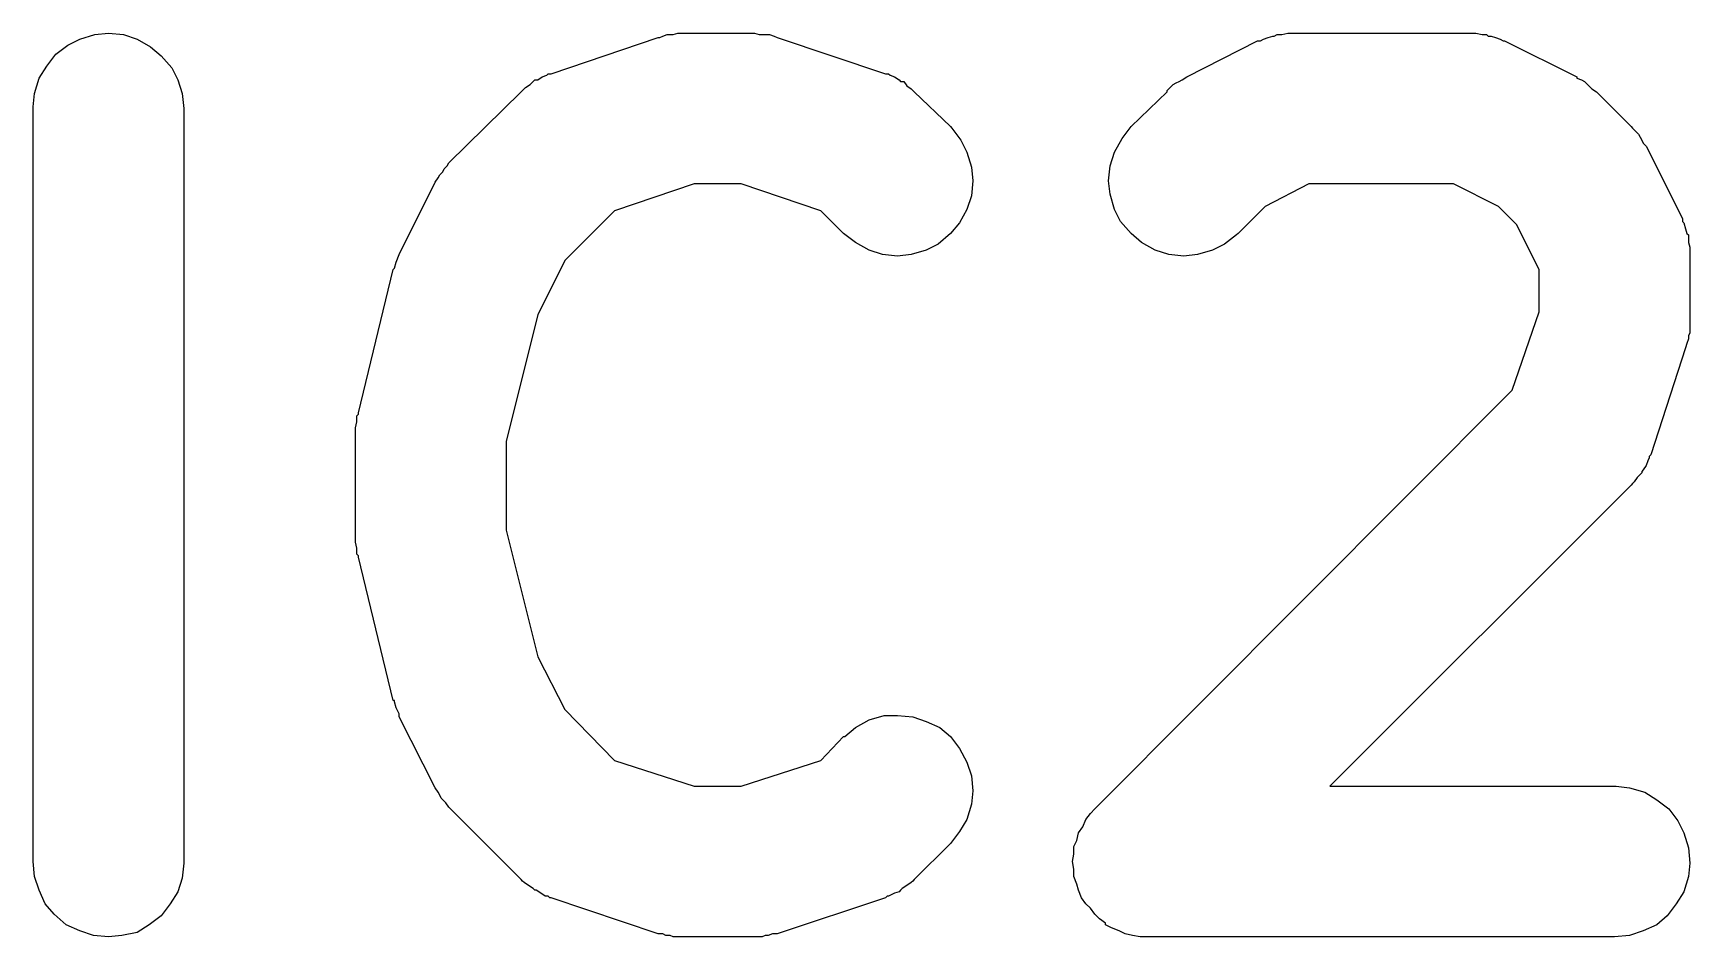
# Model space of a CAD drawing. Extents: x 169.2 to 195, y -135.1 to -106.
# Drawn here: x 187.962 to 189.062, y -113.776 to -113.176 of the extents above; entities that cross this region are included whole.
import ezdxf

# ---------------------------------------------------------------- set-up
doc = ezdxf.new("R2010")
doc.units = 0
doc.layers.add('BLACK', color=7, linetype='CONTINUOUS')

msp = doc.modelspace()

# ---------------------------------------------------------------- linework, layer by layer
at = {"layer": 'BLACK', "linetype": 'CONTINUOUS'}
for p, q in [((187.993, -113.18), (188.003, -113.177)), ((188.003, -113.177), (188.012, -113.176)), ((188.012, -113.176), (188.022, -113.177)), ((188.022, -113.177), (188.031, -113.18)), ((188.306, -113.203), (188.377, -113.179)), ((188.377, -113.179), (188.378, -113.179)), ((188.378, -113.179), (188.38, -113.178)), ((188.38, -113.178), (188.383, -113.177)), ((188.383, -113.177), (188.385, -113.177)), ((188.385, -113.177), (188.387, -113.177)), ((188.387, -113.177), (188.39, -113.176)), ((188.39, -113.176), (188.393, -113.176)), ((188.393, -113.176), (188.44, -113.176)), ((188.44, -113.176), (188.441, -113.176)), ((188.441, -113.176), (188.444, -113.177)), ((188.444, -113.177), (188.447, -113.177)), ((188.447, -113.177), (188.449, -113.177)), ((188.449, -113.177), (188.451, -113.177)), ((188.451, -113.177), (188.454, -113.178)), ((188.454, -113.178), (188.456, -113.179)), ((188.456, -113.179), (188.528, -113.203)), ((188.779, -113.18), (188.782, -113.179)), ((188.782, -113.179), (188.785, -113.178)), ((188.785, -113.178), (188.786, -113.178)), ((188.786, -113.178), (188.788, -113.177)), ((188.788, -113.177), (188.791, -113.177)), ((188.791, -113.177), (188.795, -113.176)), ((188.795, -113.176), (188.796, -113.176)), ((188.796, -113.176), (188.798, -113.176)), ((188.798, -113.176), (188.917, -113.176)), ((188.917, -113.176), (188.919, -113.176)), ((188.917, -113.176), (188.917, -113.176)), ((188.919, -113.176), (188.92, -113.176)), ((188.92, -113.176), (188.924, -113.177)), ((188.924, -113.177), (188.927, -113.177)), ((188.927, -113.177), (188.928, -113.178)), ((188.928, -113.178), (188.93, -113.178)), ((188.93, -113.178), (188.933, -113.179)), ((188.933, -113.179), (188.936, -113.18)), ((187.971, -113.198), (187.977, -113.19)), ((187.977, -113.19), (187.985, -113.184)), ((187.985, -113.184), (187.993, -113.18)), ((188.031, -113.18), (188.04, -113.185)), ((188.04, -113.185), (188.047, -113.191)), ((188.728, -113.205), (188.775, -113.181)), ((188.775, -113.181), (188.776, -113.181)), ((188.776, -113.181), (188.777, -113.181)), ((188.777, -113.181), (188.779, -113.18)), ((188.936, -113.18), (188.938, -113.181)), ((188.938, -113.181), (188.939, -113.181)), ((188.939, -113.181), (188.987, -113.205)), ((187.966, -113.206), (187.971, -113.198)), ((188.047, -113.191), (188.054, -113.199)), ((188.054, -113.199), (188.058, -113.207)), ((187.963, -113.216), (187.966, -113.206)), ((188.058, -113.207), (188.061, -113.216)), ((188.288, -113.213), (188.289, -113.212)), ((188.289, -113.212), (188.292, -113.21)), ((188.292, -113.21), (188.294, -113.208)), ((188.294, -113.208), (188.295, -113.207)), ((188.295, -113.207), (188.297, -113.207)), ((188.297, -113.207), (188.3, -113.205)), ((188.3, -113.205), (188.303, -113.204)), ((188.303, -113.204), (188.304, -113.203)), ((188.304, -113.203), (188.306, -113.203)), ((188.528, -113.203), (188.528, -113.203)), ((188.528, -113.203), (188.53, -113.203)), ((188.53, -113.203), (188.531, -113.204)), ((188.531, -113.204), (188.534, -113.205)), ((188.534, -113.205), (188.537, -113.207)), ((188.537, -113.207), (188.538, -113.208)), ((188.538, -113.208), (188.54, -113.208)), ((188.54, -113.208), (188.542, -113.211)), ((188.542, -113.211), (188.545, -113.213)), ((188.715, -113.214), (188.717, -113.212)), ((188.717, -113.212), (188.719, -113.21)), ((188.719, -113.21), (188.721, -113.209)), ((188.721, -113.209), (188.723, -113.208)), ((188.723, -113.208), (188.725, -113.207)), ((188.725, -113.207), (188.728, -113.205)), ((188.987, -113.205), (188.987, -113.206)), ((188.987, -113.206), (188.99, -113.207)), ((188.99, -113.207), (188.992, -113.208)), ((188.992, -113.208), (188.994, -113.21)), ((188.994, -113.21), (188.995, -113.211)), ((188.995, -113.211), (188.997, -113.213)), ((187.962, -113.225), (187.963, -113.216)), ((188.061, -113.216), (188.062, -113.226)), ((188.238, -113.262), (188.286, -113.215)), ((188.286, -113.215), (188.287, -113.214)), ((188.287, -113.214), (188.288, -113.213)), ((188.545, -113.213), (188.546, -113.214)), ((188.546, -113.214), (188.547, -113.215)), ((188.547, -113.215), (188.571, -113.238)), ((188.691, -113.238), (188.715, -113.215)), ((188.715, -113.215), (188.715, -113.214)), ((188.997, -113.213), (189, -113.215)), ((189, -113.215), (189.023, -113.238)), ((187.962, -113.226), (187.962, -113.225)), ((187.962, -113.726), (187.962, -113.226)), ((188.062, -113.226), (188.062, -113.726)), ((188.571, -113.238), (188.572, -113.239)), ((188.572, -113.239), (188.578, -113.247)), ((188.685, -113.246), (188.691, -113.238)), ((189.023, -113.238), (189.024, -113.239)), ((189.024, -113.239), (189.026, -113.241)), ((189.026, -113.241), (189.028, -113.243)), ((189.028, -113.243), (189.029, -113.245)), ((189.029, -113.245), (189.03, -113.247)), ((188.578, -113.247), (188.582, -113.255)), ((188.582, -113.255), (188.585, -113.265)), ((188.677, -113.264), (188.68, -113.255)), ((188.68, -113.255), (188.685, -113.246)), ((189.03, -113.247), (189.031, -113.249)), ((189.031, -113.249), (189.033, -113.251)), ((189.033, -113.251), (189.057, -113.299)), ((188.234, -113.268), (188.235, -113.266)), ((188.235, -113.266), (188.237, -113.264)), ((188.237, -113.264), (188.238, -113.262)), ((188.585, -113.265), (188.586, -113.274)), ((188.676, -113.274), (188.677, -113.264)), ((188.205, -113.323), (188.229, -113.275)), ((188.229, -113.275), (188.231, -113.272)), ((188.229, -113.275), (188.229, -113.275)), ((188.231, -113.272), (188.232, -113.27)), ((188.232, -113.27), (188.234, -113.268)), ((188.401, -113.276), (188.348, -113.294)), ((188.432, -113.276), (188.401, -113.276)), ((188.485, -113.294), (188.432, -113.276)), ((188.586, -113.274), (188.585, -113.284)), ((188.677, -113.283), (188.676, -113.274)), ((188.809, -113.276), (188.78, -113.291)), ((188.905, -113.276), (188.809, -113.276)), ((188.935, -113.291), (188.905, -113.276)), ((188.585, -113.284), (188.582, -113.293)), ((188.68, -113.293), (188.677, -113.283)), ((188.348, -113.294), (188.315, -113.327)), ((188.5, -113.309), (188.485, -113.294)), ((188.582, -113.293), (188.577, -113.302)), ((188.684, -113.301), (188.68, -113.293)), ((188.78, -113.291), (188.762, -113.309)), ((188.947, -113.303), (188.935, -113.291)), ((189.057, -113.299), (189.057, -113.3)), ((189.057, -113.3), (189.057, -113.301)), ((188.508, -113.315), (188.5, -113.309)), ((188.571, -113.309), (188.563, -113.316)), ((188.577, -113.302), (188.571, -113.309)), ((188.691, -113.309), (188.684, -113.301)), ((188.698, -113.315), (188.691, -113.309)), ((188.761, -113.31), (188.753, -113.316)), ((188.762, -113.309), (188.761, -113.31)), ((188.962, -113.333), (188.947, -113.303)), ((189.057, -113.301), (189.058, -113.302)), ((189.058, -113.302), (189.059, -113.306)), ((189.059, -113.306), (189.06, -113.309)), ((189.06, -113.309), (189.061, -113.31)), ((189.061, -113.31), (189.061, -113.312)), ((188.517, -113.32), (188.508, -113.315)), ((188.526, -113.323), (188.517, -113.32)), ((188.555, -113.32), (188.545, -113.323)), ((188.563, -113.316), (188.555, -113.32)), ((188.707, -113.32), (188.698, -113.315)), ((188.716, -113.323), (188.707, -113.32)), ((188.745, -113.32), (188.735, -113.323)), ((188.753, -113.316), (188.745, -113.32)), ((189.061, -113.312), (189.061, -113.315)), ((189.061, -113.315), (189.062, -113.318)), ((189.062, -113.318), (189.062, -113.32)), ((189.062, -113.32), (189.062, -113.321)), ((189.062, -113.321), (189.062, -113.369)), ((188.178, -113.428), (188.201, -113.333)), ((188.201, -113.333), (188.202, -113.332)), ((188.202, -113.332), (188.203, -113.328)), ((188.202, -113.332), (188.202, -113.332)), ((188.202, -113.332), (188.202, -113.332)), ((188.203, -113.328), (188.205, -113.323)), ((188.205, -113.323), (188.205, -113.323)), ((188.205, -113.323), (188.205, -113.323)), ((188.315, -113.327), (188.297, -113.363)), ((188.536, -113.324), (188.526, -113.323)), ((188.545, -113.323), (188.536, -113.324)), ((188.726, -113.324), (188.716, -113.323)), ((188.735, -113.323), (188.726, -113.324)), ((188.962, -113.361), (188.962, -113.333)), ((188.297, -113.363), (188.276, -113.447)), ((188.944, -113.413), (188.962, -113.361)), ((189.062, -113.375), (189.061, -113.377)), ((189.061, -113.377), (189.061, -113.379)), ((189.062, -113.369), (189.062, -113.37)), ((189.062, -113.37), (189.062, -113.373)), ((189.062, -113.373), (189.062, -113.375)), ((189.059, -113.385), (189.036, -113.456)), ((189.06, -113.382), (189.059, -113.385)), ((189.061, -113.379), (189.06, -113.382)), ((188.667, -113.691), (188.944, -113.413)), ((188.177, -113.43), (188.178, -113.429)), ((188.177, -113.434), (188.177, -113.43)), ((188.178, -113.429), (188.178, -113.428)), ((188.176, -113.438), (188.177, -113.434)), ((188.176, -113.439), (188.176, -113.438)), ((188.176, -113.44), (188.176, -113.439)), ((188.176, -113.512), (188.176, -113.44)), ((188.176, -113.44), (188.176, -113.44)), ((188.276, -113.447), (188.276, -113.506)), ((189.033, -113.463), (189.031, -113.466)), ((189.034, -113.46), (189.033, -113.463)), ((189.035, -113.458), (189.034, -113.46)), ((189.036, -113.456), (189.035, -113.457)), ((189.035, -113.457), (189.035, -113.458)), ((189.023, -113.476), (188.823, -113.676)), ((189.024, -113.475), (189.023, -113.476)), ((189.025, -113.474), (189.024, -113.475)), ((189.027, -113.471), (189.025, -113.474)), ((189.03, -113.468), (189.027, -113.471)), ((189.031, -113.466), (189.03, -113.467)), ((189.03, -113.467), (189.03, -113.468)), ((188.276, -113.506), (188.297, -113.59)), ((188.176, -113.513), (188.176, -113.512)), ((188.176, -113.514), (188.176, -113.513)), ((188.177, -113.518), (188.176, -113.514)), ((188.177, -113.522), (188.177, -113.518)), ((188.178, -113.523), (188.177, -113.522)), ((188.177, -113.522), (188.177, -113.522)), ((188.178, -113.524), (188.178, -113.523)), ((188.201, -113.619), (188.178, -113.524)), ((188.297, -113.59), (188.315, -113.625)), ((188.202, -113.619), (188.201, -113.619)), ((188.202, -113.62), (188.202, -113.619)), ((188.203, -113.624), (188.202, -113.62)), ((188.205, -113.628), (188.203, -113.624)), ((188.205, -113.629), (188.205, -113.628)), ((188.205, -113.63), (188.205, -113.629)), ((188.205, -113.629), (188.205, -113.629)), ((188.229, -113.677), (188.205, -113.63)), ((188.315, -113.625), (188.348, -113.659)), ((188.517, -113.632), (188.527, -113.629)), ((188.527, -113.629), (188.536, -113.629)), ((188.536, -113.629), (188.546, -113.63)), ((188.546, -113.63), (188.555, -113.633)), ((188.501, -113.643), (188.508, -113.637)), ((188.508, -113.637), (188.517, -113.632)), ((188.555, -113.633), (188.564, -113.637)), ((188.564, -113.637), (188.571, -113.643)), ((188.485, -113.659), (188.5, -113.643)), ((188.5, -113.643), (188.501, -113.643)), ((188.571, -113.643), (188.577, -113.651)), ((188.577, -113.651), (188.582, -113.66)), ((188.348, -113.659), (188.401, -113.676)), ((188.432, -113.676), (188.485, -113.659)), ((188.582, -113.66), (188.585, -113.669)), ((188.585, -113.669), (188.586, -113.679)), ((188.231, -113.68), (188.229, -113.677)), ((188.232, -113.682), (188.231, -113.68)), ((188.233, -113.684), (188.232, -113.682)), ((188.234, -113.685), (188.233, -113.684)), ((188.236, -113.687), (188.234, -113.685)), ((188.401, -113.676), (188.432, -113.676)), ((188.586, -113.679), (188.585, -113.688)), ((188.823, -113.676), (189.012, -113.676)), ((189.012, -113.676), (189.013, -113.676)), ((189.013, -113.676), (189.022, -113.677)), ((189.022, -113.677), (189.032, -113.68)), ((189.032, -113.68), (189.04, -113.685)), ((189.04, -113.685), (189.048, -113.691)), ((188.238, -113.69), (188.236, -113.687)), ((188.286, -113.738), (188.238, -113.69)), ((188.238, -113.69), (188.238, -113.69)), ((188.585, -113.688), (188.582, -113.698)), ((188.661, -113.698), (188.664, -113.694)), ((188.664, -113.694), (188.667, -113.691)), ((188.667, -113.691), (188.667, -113.691)), ((188.667, -113.691), (188.667, -113.691)), ((188.667, -113.691), (188.667, -113.691)), ((189.048, -113.691), (189.054, -113.699)), ((188.577, -113.706), (188.571, -113.714)), ((188.582, -113.698), (188.577, -113.706)), ((188.655, -113.712), (188.656, -113.707)), ((188.656, -113.707), (188.659, -113.703)), ((188.656, -113.707), (188.656, -113.707)), ((188.656, -113.707), (188.656, -113.707)), ((188.659, -113.703), (188.661, -113.698)), ((188.661, -113.698), (188.661, -113.698)), ((188.661, -113.698), (188.661, -113.698)), ((189.054, -113.699), (189.058, -113.707)), ((189.058, -113.707), (189.061, -113.717)), ((188.571, -113.714), (188.547, -113.738)), ((188.653, -113.716), (188.655, -113.712)), ((188.653, -113.721), (188.653, -113.716)), ((188.653, -113.716), (188.653, -113.716)), ((188.653, -113.716), (188.653, -113.716)), ((189.061, -113.717), (189.062, -113.727)), ((187.963, -113.736), (187.962, -113.726)), ((188.062, -113.727), (188.061, -113.737)), ((188.062, -113.726), (188.062, -113.727)), ((188.652, -113.726), (188.653, -113.721)), ((188.653, -113.731), (188.652, -113.726)), ((188.652, -113.726), (188.652, -113.726)), ((188.652, -113.726), (188.652, -113.726)), ((189.062, -113.727), (189.061, -113.736)), ((187.966, -113.745), (187.963, -113.736)), ((188.061, -113.737), (188.058, -113.746)), ((188.287, -113.739), (188.286, -113.738)), ((188.288, -113.74), (188.287, -113.739)), ((188.291, -113.742), (188.288, -113.74)), ((188.545, -113.74), (188.542, -113.742)), ((188.546, -113.739), (188.545, -113.74)), ((188.547, -113.738), (188.546, -113.739)), ((188.547, -113.738), (188.547, -113.738)), ((188.653, -113.736), (188.653, -113.731)), ((188.655, -113.741), (188.653, -113.736)), ((188.653, -113.736), (188.653, -113.736)), ((188.653, -113.736), (188.653, -113.736)), ((189.061, -113.736), (189.058, -113.746)), ((187.97, -113.754), (187.966, -113.745)), ((188.058, -113.746), (188.053, -113.754)), ((188.294, -113.744), (188.291, -113.742)), ((188.295, -113.745), (188.294, -113.744)), ((188.296, -113.745), (188.295, -113.745)), ((188.299, -113.747), (188.296, -113.745)), ((188.302, -113.749), (188.299, -113.747)), ((188.304, -113.749), (188.302, -113.749)), ((188.305, -113.75), (188.304, -113.749)), ((188.306, -113.75), (188.305, -113.75)), ((188.377, -113.774), (188.306, -113.75)), ((188.528, -113.75), (188.456, -113.774)), ((188.529, -113.749), (188.528, -113.75)), ((188.53, -113.749), (188.529, -113.749)), ((188.534, -113.747), (188.53, -113.749)), ((188.537, -113.746), (188.534, -113.747)), ((188.538, -113.745), (188.537, -113.746)), ((188.539, -113.744), (188.538, -113.745)), ((188.542, -113.742), (188.539, -113.744)), ((188.656, -113.745), (188.655, -113.741)), ((188.658, -113.75), (188.656, -113.745)), ((188.656, -113.745), (188.656, -113.745)), ((188.656, -113.745), (188.656, -113.745)), ((188.661, -113.754), (188.658, -113.75)), ((189.058, -113.746), (189.053, -113.754)), ((187.976, -113.761), (187.97, -113.754)), ((187.984, -113.768), (187.976, -113.761)), ((188.047, -113.762), (188.039, -113.768)), ((188.053, -113.754), (188.047, -113.762)), ((188.664, -113.757), (188.661, -113.754)), ((188.661, -113.754), (188.661, -113.754)), ((188.661, -113.754), (188.661, -113.754)), ((188.667, -113.761), (188.664, -113.757)), ((188.67, -113.764), (188.667, -113.761)), ((188.667, -113.761), (188.667, -113.761)), ((188.667, -113.761), (188.667, -113.761)), ((189.047, -113.762), (189.04, -113.768)), ((189.053, -113.754), (189.047, -113.762)), ((187.993, -113.772), (187.984, -113.768)), ((188.002, -113.775), (187.993, -113.772)), ((188.031, -113.773), (188.021, -113.775)), ((188.039, -113.768), (188.031, -113.773)), ((188.674, -113.767), (188.67, -113.764)), ((188.674, -113.768), (188.674, -113.767)), ((188.674, -113.767), (188.674, -113.767)), ((188.678, -113.77), (188.674, -113.768)), ((188.683, -113.772), (188.678, -113.77)), ((188.687, -113.774), (188.683, -113.772)), ((188.683, -113.772), (188.683, -113.772)), ((188.683, -113.772), (188.683, -113.772)), ((189.031, -113.772), (189.022, -113.775)), ((189.04, -113.768), (189.031, -113.772)), ((188.012, -113.776), (188.002, -113.775)), ((188.021, -113.775), (188.012, -113.776)), ((188.38, -113.774), (188.377, -113.774)), ((188.382, -113.775), (188.38, -113.774)), ((188.385, -113.775), (188.382, -113.775)), ((188.387, -113.776), (188.385, -113.775)), ((188.389, -113.776), (188.387, -113.776)), ((188.392, -113.776), (188.389, -113.776)), ((188.393, -113.776), (188.392, -113.776)), ((188.44, -113.776), (188.393, -113.776)), ((188.443, -113.776), (188.44, -113.776)), ((188.446, -113.776), (188.443, -113.776)), ((188.448, -113.775), (188.446, -113.776)), ((188.45, -113.775), (188.448, -113.775)), ((188.453, -113.774), (188.45, -113.775)), ((188.456, -113.774), (188.453, -113.774)), ((188.456, -113.774), (188.456, -113.774)), ((188.692, -113.775), (188.687, -113.774)), ((188.697, -113.776), (188.692, -113.775)), ((188.692, -113.775), (188.692, -113.775)), ((188.692, -113.775), (188.692, -113.775)), ((188.702, -113.776), (188.697, -113.776)), ((189.012, -113.776), (188.702, -113.776)), ((188.702, -113.776), (188.702, -113.776)), ((188.702, -113.776), (188.702, -113.776)), ((188.702, -113.776), (188.702, -113.776)), ((188.702, -113.776), (188.702, -113.776)), ((189.022, -113.775), (189.012, -113.776))]:
    msp.add_line(p, q, dxfattribs=at)

doc.saveas('drawing.dxf')
